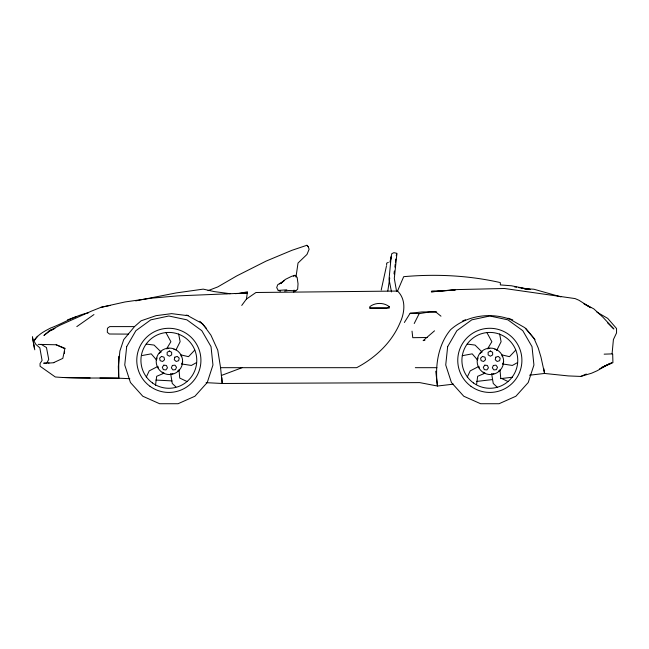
<?xml version="1.0" encoding="UTF-8"?>
<svg xmlns="http://www.w3.org/2000/svg" width="649" height="649" viewBox="0 0 649 649"><rect width="100%" height="100%" fill="white"/><g stroke="black" fill="none" stroke-linecap="round" stroke-linejoin="round"><path stroke-width="0.97" d="M389.246 306.653L389.238 308.105A35.508 2.004 0.1 0 0 369.825 308.105L369.833 306.653C375.252 302.377 383.843 302.345 389.246 306.653L387.713 307.618M394.284 274.097L394.316 271.363M500.355 282.599L500.33 284.911L511.396 285.771L530.241 289.519L528.294 289.316M394.259 273.927L394.454 271.039M64.438 353.551L64.592 351.62M241.736 305.436L246.425 299.075L247.472 291.799L239.189 293.437M610.23 363.229L597.234 370.717L591.588 373.207L580.79 376.436L568.297 375.917L544.56 373.451L540.958 357.055L538.199 347.896L533.981 338.356L524.733 327.631L509.871 319.194C489.963 312.177 466.558 315.463 450.584 329.708C437.751 345.081 434.871 366.709 437.45 386.033L453.464 384.151M155.5 385.336L156.677 376.306L164.156 373.143L162.234 372.218M476.609 384.338L477.656 376.306L485.136 373.143L483.213 372.218M394.852 267.128L395.249 264.151M395.517 262.164L395.736 259.048M293.81 292.115L294.094 290.103M295.985 277.074L298.021 263.04L306.977 254.432L309.119 249.265L308.202 246.717L306.896 245.273L291.872 250.336L266.009 261.141L236.698 275.939L217.764 286.923L208.045 290.63M387.802 290.963L389.749 277.975M389.952 262.107L391.818 253.637L393.919 252.68L396.945 253.329L394.3 278.445L396.588 291.393M381.223 290.03L386.415 266.179M157.058 358.029L156.531 359.976L151.217 353.843L142.261 355.514M181.939 363.919L182.499 361.85M478.037 358.029L477.51 359.976L472.196 353.843L462.25 355.701M502.918 363.919L503.478 361.85M396.223 255.674L396.701 254.108M146.276 377.142L149.213 370.887L158.048 366.312M467.256 377.142L470.192 370.887L479.027 366.312M176.106 349.714L180.122 341.707L178.637 333.951M496.639 350.606L501.101 341.707L499.616 333.951M414.224 323.51L419.181 313.629L429.614 311.958L436.631 311.918M46.72 363.197L48.724 359.424L46.477 347.556L41.244 344.368M404.376 322.472L410.136 313.272L421.826 311.958L435.641 311.861L440.979 316.193M88.589 312.745C74.992 315.584 63.342 323.356 50.557 328.053C44.538 331.201 37.942 334.422 34.429 340.514L33.748 340.555L35.841 344.368L39.832 347.84L42.08 360.43L40.068 363.497L40.06 366.231L55.287 376.972C80.062 379.04 104.992 377.15 129.792 378.732M33.748 340.555L37.569 336.206M194.781 350.062L188.518 356.674L180.925 354.906L181.404 356.715M515.76 350.062L509.497 356.674L501.904 354.906L502.391 356.715M159.289 353.364L160.798 351.847M177.493 371.309L179.019 369.784L179.732 378.059L187.042 381.531M480.268 353.364L481.777 351.847M498.473 371.309L499.998 369.784L500.712 378.059L508.021 381.531M134.513 326.601L141.166 320.776L156.011 315.674L171.62 313.637L187.821 315.674L202.602 323.762L210.941 335.192L217.748 350.127L220.571 367.683L222.193 383.486L419.708 382.61L437.45 386.033L435.763 371.212M434.53 330.82L423.14 340.644L424.973 340.141M284.554 291.093L288.756 290.476L295.774 290.809L297.656 289.203L298.037 283.848L297.153 277.423L295.1 275.281L291.45 276.401L285.511 279.321L280.863 283.451L284.457 280.295L279.484 283.978M76.817 326.601L93.959 314.562M246.425 299.075L255.966 292.496L397.569 291.06C406.339 299.546 404.741 312.786 399.971 322.926C391.631 342.623 375.365 357.826 356.658 367.683L220.571 367.683M293.608 276.271L295.1 275.281M280.327 283.061L277.691 284.765L276.709 287.604L278.21 290.419L280.465 291.214M67.447 319.876L76.274 316.639M196.558 362.588L191.366 365.444L181.525 363.951M517.537 362.588L512.345 365.444L502.513 363.951M388.329 262.358L386.642 263.178L386.642 265.23M599.66 368.737L611.756 362.929L604.544 366.044M52.447 329.578L48.245 331.55L54.962 328.402M54.118 362.426L62.823 358.378L64.819 348.732L56.203 344.781L38.202 344.368M580.79 376.436L586.29 374.027M601.883 367.237L612.924 362.677L612.68 353.997L612.072 353.956L613.402 339.565L616.55 332.921L616.55 328.516L607.707 318.375L596.926 312.112M235.189 293.648L247.188 293.015L177.729 295.879L151.671 298.142L125.103 301.947L100.968 307.326L91.525 311.09L60 325.23L49.689 330.69L43.929 335.444L50.873 330.09L53.713 329.221M221.374 375.471L241.988 367.723M462.713 320.849L465.511 319.803M168.813 348.245L166.598 348.838L170.89 341.707L166.055 332.823M170.849 374.165L172.902 373.613M489.792 348.245L487.577 348.838L491.877 341.707L487.034 332.823M491.837 374.165L493.881 373.613M135.682 300.885L176.057 292.942L203.234 289.13L214.17 291.579L230.192 293.721M100.968 307.326L110.005 305.468M476.488 381.45L492.51 379.568M500.517 378.627L512.532 377.215M529.543 375.219L544.56 373.451L543.797 368.551M53.908 362.718L48.521 363.099M278.21 290.419L286.834 289.843M447.226 290.614L431.293 291.839L456.896 289.592L504.451 288.489L575.087 298.581L578.932 300.244L590.768 307.715L584.019 303.781L593.786 308.851L602.986 317.288L613.881 328.986L607.472 322.731M449.222 290.46L455.192 289.998L431.48 291.279L435.398 291.312M604.146 354.159L611.585 353.908M49.081 362.921L43.678 363.197L45.706 363.197M90.162 377.961L62.596 377.491M369.825 308.105L386.95 308.105M415.328 367.683L436.915 367.683M99.954 378.051L118.751 378.164L118.751 356.317M128.299 334.105L109.365 334.008L107.304 332.28L107.45 328.256L109.697 326.601L134.513 326.601L123.699 339.662L119.895 351.044L118.321 366.539L118.751 378.164M397.529 291.06L403.694 276.669C435.714 273.837 468.18 275.379 499.576 282.42M427.456 337.504L412.764 337.683L412.026 331.144M410.136 313.272L419.181 313.629M155.906 380.071L171.977 380.898M206.122 382.659L222.193 383.486L221.893 377.661M224.44 293.494L227.337 293.648M521.837 288.343L533.94 289.243L560.906 296.861M524.392 288.919L526.339 289.113M467.215 344.084L475.044 345.073L482.126 352.058M146.228 344.084L154.064 345.073L161.147 352.058M514.543 286.89L516.507 287.215M518.47 287.548L530.241 289.519M186.222 315.114L188.153 315.479M293.632 290.387L295.774 290.809M494.806 349.267L496.834 349.811M173.827 349.267L175.847 349.811M507.997 318.197L512.767 319.9M56.203 344.781L65.151 348.367M497.564 387.534L493.248 383.478L491.626 373.662M175.863 386.853L172.269 383.478L170.646 373.662M199.884 321.271L206.544 328.483M306.896 245.273L308.202 246.717M525.706 328.28L535.011 339.654M390.649 258.172L391.12 258.983M391.623 257.539L391.177 256.679L389.035 279.273L391.493 291.936M478.589 366.685L479.546 368.551M157.61 366.685L158.567 368.551M32.45 336.604L34.778 349.803M32.547 337.951L34.413 348.505M126.677 346.647L124.746 364.989L130.449 382.521L142.788 396.231L159.63 403.727L178.069 403.727L194.919 396.231L207.258 382.521L212.953 364.989L211.03 346.647L201.807 330.682L186.888 319.835L168.854 316.006L150.811 319.835L135.901 330.682L126.677 346.647M447.656 346.647L445.733 364.989L451.428 382.521L463.767 396.231L480.609 403.727L499.057 403.727L515.898 396.231L528.237 382.521L533.932 364.989L532.01 346.647L522.786 330.682L507.867 319.835L489.833 316.006L471.799 319.835L456.88 330.682L447.656 346.647M174.8 357.201L174.257 359.741L176.187 361.485L178.662 360.682L179.205 358.134L177.266 356.398L174.8 357.201M495.779 357.201L495.236 359.741L497.166 361.485L499.641 360.682L500.184 358.134L498.254 356.398L495.779 357.201M172.407 365.444L171.344 367.821L172.877 369.922L175.457 369.654L176.52 367.277L174.987 365.168L172.407 365.444M493.386 365.444L492.323 367.821L493.857 369.922L496.444 369.654L497.499 367.277L495.966 365.168L493.386 365.444M163.824 365.168L162.299 367.277L163.353 369.654L165.941 369.922L167.466 367.821L166.412 365.444L163.824 365.168M484.803 365.168L483.278 367.277L484.332 369.654L486.92 369.922L488.446 367.821L487.391 365.444L484.803 365.168M161.544 356.398L159.613 358.134L160.149 360.682L162.623 361.485L164.554 359.741L164.019 357.201L161.544 356.398M482.523 356.398L480.593 358.134L481.128 360.682L483.602 361.485L485.533 359.741L484.998 357.201L482.523 356.398M169.405 351.02L167.158 352.318L167.158 354.922L169.405 356.22L171.661 354.922L171.661 352.318L169.405 351.02M490.384 351.02L488.137 352.318L488.137 354.922L490.384 356.22L492.64 354.922L492.64 352.318L490.384 351.02M473.429 382.942A27.915 27.915 0 0 0 517.602 363.27A27.915 27.915 0 0 0 478.483 334.843A27.915 27.915 0 0 0 473.429 382.942M470.979 386.301A32.069 32.069 0 0 0 521.731 363.7A32.069 32.069 0 0 0 476.788 331.055A32.069 32.069 0 0 0 470.979 386.301M483.773 372.777A13.231 13.231 0 0 0 503.616 361.315A13.231 13.231 0 0 0 483.773 349.86A13.231 13.231 0 0 0 483.773 372.777M152.45 382.942A27.915 27.915 0 0 0 196.623 363.27A27.915 27.915 0 0 0 157.496 334.843A27.915 27.915 0 0 0 152.45 382.942M150 386.301A32.069 32.069 0 0 0 200.752 363.7A32.069 32.069 0 0 0 155.809 331.055A32.069 32.069 0 0 0 150 386.301M162.794 372.777A13.231 13.231 0 0 0 182.637 361.315A13.231 13.231 0 0 0 162.794 349.86A13.231 13.231 0 0 0 162.794 372.777"/></g></svg>
